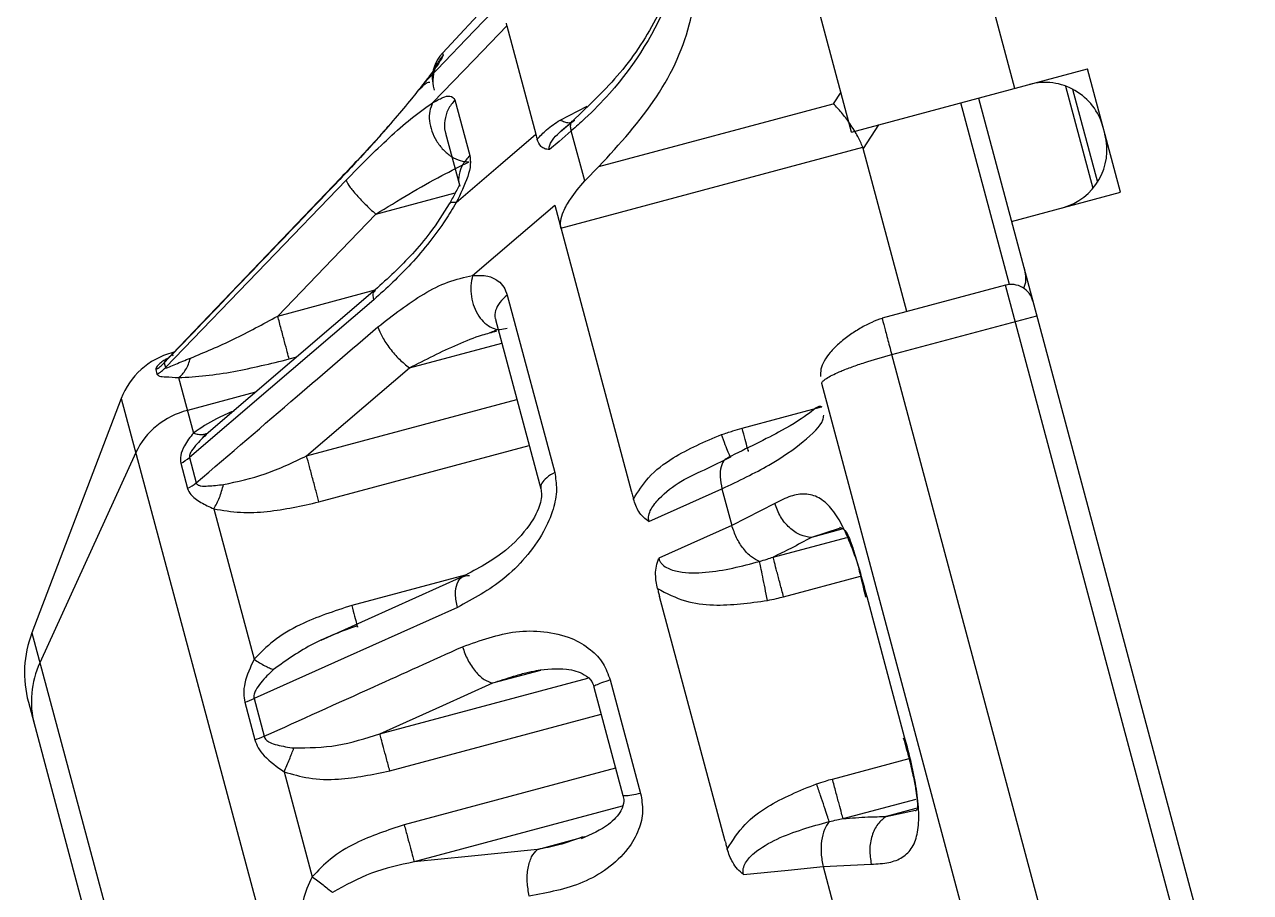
# Model space of a CAD drawing. Header units: inches. Extents: x -45.4 to 22.3, y -8.8 to 22.6.
# Drawn here: x 1.267 to 1.91, y 10.046 to 10.501 of the extents above; entities that cross this region are included whole.
import ezdxf

# ---------------------------------------------------------------- set-up
doc = ezdxf.new("R2010")
doc.units = ezdxf.units.IN
doc.header["$MEASUREMENT"] = 0

msp = doc.modelspace()

# ---------------------------------------------------------------- linework, layer by layer
at = {"color": 7, "linetype": 'Continuous', "lineweight": 25}
for p, q in [((1.7864, 10.46802), (1.75587, 10.58211)), ((1.70083, 10.44512), (1.6703, 10.55921)), ((1.51171, 10.51367), (1.48636, 10.48651)), ((1.52011, 10.50079), (1.53532, 10.44395)), ((1.48636, 10.48651), (1.48668, 10.48533)), ((1.70083, 10.44512), (1.82444, 10.4782)), ((1.84174, 10.41354), (1.82444, 10.4782)), ((1.81301, 10.4692), (1.82734, 10.41563)), ((1.81659, 10.46762), (1.82966, 10.41879)), ((1.49294, 10.46193), (1.50075, 10.43277)), ((1.69525, 10.46599), (1.69125, 10.45989)), ((1.76739, 10.46293), (1.90989, 9.93049)), ((1.548, 10.45137), (1.56223, 10.45869)), ((1.56842, 10.42702), (1.69125, 10.45989)), ((1.78363, 10.36517), (1.75813, 10.46045)), ((1.5483, 10.44547), (1.5537, 10.44999)), ((1.71497, 10.4489), (1.70683, 10.43652)), ((1.48802, 10.44452), (1.49548, 10.41667)), ((1.56096, 10.41945), (1.55393, 10.44574)), ((1.54848, 10.39479), (1.70664, 10.43712)), ((1.70683, 10.43652), (1.70665, 10.43713)), ((1.72972, 10.35096), (1.70683, 10.43652)), ((1.56096, 10.41945), (1.56842, 10.42702)), ((1.43295, 10.42093), (1.34084, 10.32464)), ((1.45141, 10.40204), (1.49309, 10.41319)), ((1.78469, 10.39828), (1.84174, 10.41354)), ((1.54526, 10.40681), (1.58536, 10.257)), ((1.78143, 10.3648), (1.71677, 10.34749)), ((1.87303, 10.02251), (1.78143, 10.3648)), ((1.4511, 10.36232), (1.36377, 10.28755)), ((1.40003, 10.34864), (1.45108, 10.3623)), ((1.52033, 10.35962), (1.5452, 10.26669)), ((1.51417, 10.34681), (1.53793, 10.25806)), ((1.72186, 10.32848), (1.79792, 10.34883)), ((1.46907, 10.32151), (1.51748, 10.33446)), ((1.34565, 10.32968), (1.34462, 10.3294)), ((1.34462, 10.3294), (1.34506, 10.32778)), ((1.40606, 10.32612), (1.41007, 10.32719)), ((1.80329, 10.02422), (1.72186, 10.32848)), ((1.33611, 10.32056), (1.33677, 10.3181)), ((1.34053, 10.32406), (1.3412, 10.32158)), ((1.34812, 10.31635), (1.35589, 10.28732)), ((1.7639, 10.01914), (1.68519, 10.3132)), ((1.38848, 10.30871), (1.35272, 10.29914)), ((1.31801, 10.30539), (1.2712, 10.18252)), ((1.31801, 10.30539), (1.4419, 9.8425)), ((1.41518, 10.27534), (1.52541, 10.30484)), ((1.64346, 10.28983), (1.68507, 10.30097)), ((1.36055, 10.28461), (1.36262, 10.28699)), ((1.32559, 10.27705), (1.27541, 10.1668)), ((1.35379, 10.27452), (1.35737, 10.26117)), ((1.42164, 10.25119), (1.53187, 10.28069)), ((1.6255, 10.2689), (1.63746, 10.27484)), ((1.34925, 10.27146), (1.35279, 10.25823)), ((1.63289, 10.25807), (1.63803, 10.23887)), ((1.66054, 10.25032), (1.63803, 10.23887)), ((1.36653, 10.24755), (1.38763, 10.1687)), ((1.69478, 10.23745), (1.67974, 10.2326)), ((1.6957, 10.23687), (1.67974, 10.2326)), ((1.65964, 10.22226), (1.69835, 10.23262)), ((1.49708, 10.21205), (1.4226, 10.17862)), ((1.49826, 10.21278), (1.43881, 10.19687)), ((1.66519, 10.2015), (1.7055, 10.21229)), ((1.63452, 10.07332), (1.60017, 10.20164)), ((1.72864, 10.12777), (1.70891, 10.20149)), ((1.2712, 10.18252), (1.33998, 9.92556)), ((1.45355, 10.12967), (1.56263, 10.15886)), ((1.51276, 10.15626), (1.53792, 10.16299)), ((1.56574, 10.15414), (1.58096, 10.09727)), ((1.57432, 10.15787), (1.59026, 10.09833)), ((1.26934, 10.14623), (1.32024, 9.95607)), ((1.38279, 10.14616), (1.38804, 10.12654)), ((1.38763, 10.14809), (1.39293, 10.1283)), ((1.45876, 10.11021), (1.56956, 10.13986)), ((1.69077, 10.10592), (1.73092, 10.11666)), ((1.40343, 10.10969), (1.41814, 10.0547)), ((1.57714, 10.11155), (1.46634, 10.08189)), ((1.69633, 10.08516), (1.73468, 10.09542)), ((1.58061, 10.09163), (1.47155, 10.06244)), ((1.73452, 10.09043), (1.7189, 10.08625)), ((1.7189, 10.08625), (1.73433, 10.08955)), ((1.53612, 10.06898), (1.56125, 10.0757)), ((1.68591, 10.05999), (1.71113, 10.0613)), ((1.68591, 10.05999), (1.69105, 10.04078))]:
    msp.add_line(p, q, dxfattribs=at)
at = {"color": 7, "linetype": 'Continuous', "lineweight": 25, "flags": 128}
for points in [[(1.47612, 10.47003), (1.49889, 10.49388), (1.51691, 10.51275)], [(1.48124, 10.46038), (1.50299, 10.48299), (1.52011, 10.50079)], [(1.4935, 10.40808), (1.51687, 10.42813), (1.53532, 10.44395)], [(1.55393, 10.44574), (1.54749, 10.44023), (1.54243, 10.4359)], [(1.3412, 10.32158), (1.39415, 10.37659), (1.43583, 10.4199)], [(1.50221, 10.36984), (1.52622, 10.39046), (1.54526, 10.40681)], [(1.40003, 10.34864), (1.4288, 10.37853), (1.45141, 10.40204)], [(1.45047, 10.35722), (1.39626, 10.31084), (1.35379, 10.27452)], [(1.41518, 10.27534), (1.44526, 10.30111), (1.46907, 10.32151)], [(1.59462, 10.24091), (1.61605, 10.25052), (1.63289, 10.25807)], [(1.63803, 10.23887), (1.61659, 10.22921), (1.59978, 10.22164)], [(1.49419, 10.19586), (1.43482, 10.16924), (1.38763, 10.14809)], [(1.45355, 10.12967), (1.48654, 10.14448), (1.51276, 10.15626)], [(1.53612, 10.06898), (1.49981, 10.0653), (1.47155, 10.06244)], [(1.64416, 10.0558), (1.66752, 10.05814), (1.68591, 10.05999)]]:
    msp.add_lwpolyline(points, dxfattribs=at)
at = {"color": 7, "linetype": 'Continuous', "lineweight": 25}
for centre, radius, start, end in [((1.50076, 10.47308), 0.01969, 136.98345, 184.59811), ((1.80215, 10.43963), 0.0315, 14.98345, 104.98345), ((1.80317, 10.43583), 0.0315, 284.98345, 14.98345), ((1.78448, 10.35339), 0.01181, 14.98345, 104.98345), ((1.3548, 10.29137), 0.03937, 104.98345, 159.14441), ((1.32612, 10.33776), 0.01988, 300.16329, 316.46667), ((1.32677, 10.33541), 0.01999, 300.00725, 316.1963), ((1.36277, 10.2591), 0.04128, 104.08085, 154.21803), ((1.33888, 10.29177), 0.02281, 297.04712, 310.83156), ((1.34221, 10.27974), 0.02397, 296.20749, 309.22816), ((1.32639, 10.1615), 0.05906, 159.14441, 194.98345), ((1.31864, 10.14659), 0.04772, 154.94944, 194.56227), ((1.36426, 10.19954), 0.05651, 289.14176, 294.43015), ((1.36368, 10.2019), 0.0792, 287.91599, 291.67559)]:
    msp.add_arc(centre, radius, start, end, dxfattribs=at)
for points, knots in [([(1.61029, 10.59306), (1.61234, 10.58117), (1.61666, 10.55602), (1.60645, 10.51141), (1.58463, 10.47595), (1.56345, 10.45411), (1.55634, 10.44786), (1.55393, 10.44574)], [0, 0, 0, 0, 0.236533, 0.500254, 0.847384, 0.948206, 1, 1, 1, 1]), ([(1.56842, 10.42702), (1.57923, 10.43887), (1.60085, 10.46257), (1.62283, 10.51167), (1.61923, 10.54659), (1.61703, 10.5679)], [0, 0, 0, 0, 0.280485, 0.560995, 1, 1, 1, 1]), ([(1.6125, 10.55753), (1.61236, 10.55142), (1.61195, 10.53434), (1.60049, 10.50645), (1.58144, 10.47628), (1.5633, 10.45914), (1.55455, 10.45088)], [0, 0, 0, 0, 0.16573, 0.462991, 0.741118, 1, 1, 1, 1]), ([(1.51974, 10.50217), (1.51981, 10.50192), (1.51993, 10.50146), (1.52005, 10.501), (1.52011, 10.50079)], [0, 0, 0, 0, 0.56, 1, 1, 1, 1]), ([(1.48668, 10.48533), (1.48657, 10.48492), (1.48634, 10.48408), (1.48399, 10.48051), (1.48057, 10.47578), (1.47768, 10.47205), (1.47612, 10.47003)], [0, 0, 0, 0, 0.236926, 0.494795, 0.72697, 1, 1, 1, 1]), ([(1.48668, 10.48533), (1.48537, 10.48365), (1.48275, 10.48028), (1.48128, 10.47406), (1.48111, 10.46942), (1.48201, 10.46725), (1.48211, 10.46703)], [0, 0, 0, 0, 0.32106, 0.642119, 0.963179, 1, 1, 1, 1]), ([(1.47612, 10.47003), (1.47416, 10.46755), (1.46965, 10.46187), (1.46136, 10.45197), (1.44895, 10.43768), (1.43904, 10.42711), (1.43266, 10.4203)], [0, 0, 0, 0, 0.157925, 0.362273, 0.589433, 1, 1, 1, 1]), ([(1.47978, 10.47108), (1.47921, 10.47105), (1.47774, 10.47099), (1.47549, 10.46865), (1.47411, 10.46722)], [0, 0, 0, 0, 0.386662, 1, 1, 1, 1]), ([(1.48124, 10.46038), (1.48308, 10.46143), (1.48647, 10.46336), (1.49097, 10.46454), (1.49222, 10.46289), (1.49294, 10.46193)], [0, 0, 0, 0, 0.330889, 0.61157, 1, 1, 1, 1]), ([(1.43583, 10.4199), (1.44338, 10.42751), (1.45487, 10.4391), (1.47029, 10.45273), (1.47751, 10.45777), (1.48124, 10.46038)], [0, 0, 0, 0, 0.4803492, 0.7312104, 1, 1, 1, 1]), ([(1.48124, 10.46038), (1.48065, 10.45899), (1.47946, 10.45619), (1.47938, 10.45098), (1.48059, 10.44556), (1.48311, 10.44031), (1.48668, 10.43569), (1.491, 10.43213), (1.49573, 10.4298), (1.4988, 10.42955), (1.50033, 10.42942)], [0, 0, 0, 0, 0.125002, 0.250005, 0.375003, 0.5, 0.624997, 0.749995, 0.874998, 1, 1, 1, 1]), ([(1.70664, 10.43712), (1.70587, 10.43896), (1.70468, 10.44179), (1.70214, 10.44616), (1.69933, 10.45046), (1.69554, 10.45546), (1.69267, 10.45843), (1.69125, 10.45989)], [0, 0, 0, 0, 0.244875, 0.377588, 0.517588, 0.762254, 1, 1, 1, 1]), ([(1.45815, 10.44836), (1.45638, 10.44633), (1.44837, 10.43715), (1.4397, 10.42803), (1.43295, 10.42093)], [0, 0, 0, 0, 0.2213097, 1, 1, 1, 1]), ([(1.48759, 10.45121), (1.48738, 10.44917), (1.48714, 10.44686), (1.48803, 10.44481), (1.48813, 10.44456)], [0, 0, 0, 0, 0.88153, 1, 1, 1, 1]), ([(1.53604, 10.44128), (1.53759, 10.443), (1.54089, 10.44666), (1.54554, 10.44974), (1.548, 10.45137)], [0, 0, 0, 0, 0.4706556, 1, 1, 1, 1]), ([(1.54243, 10.4359), (1.54238, 10.43649), (1.54229, 10.4377), (1.54364, 10.44053), (1.54779, 10.44541), (1.55245, 10.44899), (1.5556, 10.45141)], [0, 0, 0, 0, 0.11663, 0.236442, 0.485427, 1, 1, 1, 1]), ([(1.5556, 10.45141), (1.55521, 10.45097), (1.55444, 10.45008), (1.55265, 10.44973), (1.55051, 10.45006), (1.54883, 10.45094), (1.548, 10.45137)], [0, 0, 0, 0, 0.25, 0.5, 0.75, 1, 1, 1, 1]), ([(1.55393, 10.44574), (1.55378, 10.44649), (1.55347, 10.44798), (1.55368, 10.44966), (1.55433, 10.4509), (1.55518, 10.45124), (1.5556, 10.45141)], [0, 0, 0, 0, 0.25, 0.5, 0.75, 1, 1, 1, 1]), ([(1.53532, 10.44395), (1.53545, 10.44345), (1.53569, 10.44257), (1.53593, 10.44167), (1.53604, 10.44128)], [0, 0, 0, 0, 0.5599998, 1, 1, 1, 1]), ([(1.54243, 10.4359), (1.54158, 10.43599), (1.53987, 10.43617), (1.53745, 10.4378), (1.53658, 10.43993), (1.53604, 10.44128)], [0, 0, 0, 0, 0.2662674, 0.5358411, 1, 1, 1, 1]), ([(1.45141, 10.40204), (1.46305, 10.40918), (1.4796, 10.41933), (1.49559, 10.42712), (1.50033, 10.42942)], [0, 0, 0, 0, 0.70338, 1, 1, 1, 1]), ([(1.50075, 10.43277), (1.50093, 10.43128), (1.50132, 10.42819), (1.49938, 10.41975), (1.49583, 10.41272), (1.4935, 10.40808)], [0, 0, 0, 0, 0.2394112, 0.4989447, 1, 1, 1, 1]), ([(1.50075, 10.43277), (1.49939, 10.43127), (1.49667, 10.42826), (1.49499, 10.42284), (1.49465, 10.41881), (1.49548, 10.41695), (1.49558, 10.41674)], [0, 0, 0, 0, 0.31964, 0.63928, 0.95892, 1, 1, 1, 1]), ([(1.43266, 10.4203), (1.41538, 10.40226), (1.38468, 10.37018), (1.35397, 10.3381), (1.34053, 10.32406)], [0, 0, 0, 0, 0.562438, 1, 1, 1, 1]), ([(1.43583, 10.4199), (1.4362, 10.41907), (1.43694, 10.41742), (1.44067, 10.4128), (1.44571, 10.40736), (1.44951, 10.40381), (1.45141, 10.40204)], [0, 0, 0, 0, 0.25, 0.5, 0.75, 1, 1, 1, 1]), ([(1.49524, 10.41697), (1.49523, 10.41699), (1.4951, 10.41716), (1.49452, 10.41596), (1.49293, 10.41282), (1.49103, 10.4094), (1.48994, 10.40742)], [0, 0, 0, 0, 0.019933, 0.246826, 0.563962, 1, 1, 1, 1]), ([(1.54848, 10.39479), (1.54837, 10.39537), (1.54814, 10.39655), (1.54839, 10.39944), (1.54991, 10.40409), (1.55407, 10.41143), (1.55833, 10.41638), (1.56096, 10.41945)], [0, 0, 0, 0, 0.078176, 0.157996, 0.336284, 0.58821, 1, 1, 1, 1]), ([(1.4935, 10.40808), (1.4917, 10.40504), (1.48759, 10.39806), (1.47958, 10.38722), (1.46729, 10.37261), (1.45706, 10.36325), (1.45047, 10.35722)], [0, 0, 0, 0, 0.158365, 0.363186, 0.590002, 1, 1, 1, 1]), ([(1.48994, 10.40742), (1.4867, 10.40229), (1.48089, 10.39307), (1.46787, 10.37769), (1.45775, 10.36842), (1.4511, 10.36233)], [0, 0, 0, 0, 0.3008013, 0.5403661, 1, 1, 1, 1]), ([(1.4935, 10.40808), (1.49256, 10.40817), (1.49072, 10.40835), (1.4902, 10.40767), (1.48994, 10.40734)], [0, 0, 0, 0, 0.513149, 1, 1, 1, 1]), ([(1.7912, 10.37394), (1.79184, 10.37095), (1.79264, 10.36721), (1.79116, 10.36384), (1.79086, 10.36316)], [0, 0, 0, 0, 0.799431, 1, 1, 1, 1]), ([(1.45254, 10.34291), (1.4605, 10.34912), (1.47259, 10.35857), (1.48951, 10.36713), (1.4979, 10.36892), (1.50221, 10.36984)], [0, 0, 0, 0, 0.482656, 0.733625, 1, 1, 1, 1]), ([(1.50221, 10.36984), (1.50184, 10.36809), (1.50109, 10.36457), (1.50143, 10.35883), (1.50284, 10.35334), (1.50529, 10.34848), (1.50856, 10.34467), (1.51239, 10.34224), (1.51648, 10.34127), (1.51907, 10.34199), (1.52037, 10.34235)], [0, 0, 0, 0, 0.125002, 0.250004, 0.375003, 0.5, 0.624997, 0.749996, 0.874998, 1, 1, 1, 1]), ([(1.50221, 10.36984), (1.50492, 10.36995), (1.50983, 10.37013), (1.51524, 10.36765), (1.51869, 10.36412), (1.51979, 10.36109), (1.52033, 10.35962)], [0, 0, 0, 0, 0.341946, 0.62134, 0.815893, 1, 1, 1, 1]), ([(1.45047, 10.35722), (1.45019, 10.35872), (1.44978, 10.36098), (1.45088, 10.36171), (1.45125, 10.36196)], [0, 0, 0, 0, 0.666653, 1, 1, 1, 1]), ([(1.52033, 10.35962), (1.5189, 10.35837), (1.51604, 10.35588), (1.51406, 10.35157), (1.51349, 10.34841), (1.5142, 10.34701), (1.51429, 10.34685)], [0, 0, 0, 0, 0.319041, 0.638082, 0.957122, 1, 1, 1, 1]), ([(1.35427, 10.32656), (1.3618, 10.3297), (1.37696, 10.33603), (1.39231, 10.34442), (1.40003, 10.34864)], [0, 0, 0, 0, 0.496735, 1, 1, 1, 1]), ([(1.71679, 10.34743), (1.715, 10.34677), (1.71129, 10.34542), (1.70527, 10.34226), (1.69931, 10.33842), (1.69387, 10.33407), (1.6894, 10.3295), (1.68624, 10.32497), (1.68444, 10.32065), (1.68455, 10.31814), (1.6846, 10.31688)], [0, 0, 0, 0, 0.1083262, 0.2240686, 0.3458878, 0.4722868, 0.6018786, 0.7335243, 0.8664057, 1, 1, 1, 1]), ([(1.35737, 10.26117), (1.37499, 10.27631), (1.40671, 10.30357), (1.43844, 10.3308), (1.45254, 10.34291)], [0, 0, 0, 0, 0.555579, 1, 1, 1, 1]), ([(1.45254, 10.34291), (1.45322, 10.34117), (1.45456, 10.33769), (1.45872, 10.33157), (1.46379, 10.32573), (1.46731, 10.32292), (1.46907, 10.32151)], [0, 0, 0, 0, 0.2500005, 0.5000001, 0.7499997, 1, 1, 1, 1]), ([(1.46907, 10.32151), (1.47748, 10.32578), (1.49015, 10.33221), (1.50553, 10.33839), (1.51232, 10.34016), (1.5148, 10.3408)], [0, 0, 0, 0, 0.557049, 0.838262, 1, 1, 1, 1]), ([(1.5112, 10.33998), (1.51217, 10.34035), (1.51398, 10.34105), (1.51494, 10.34148), (1.51538, 10.34169)], [0, 0, 0, 0, 0.536403, 1, 1, 1, 1]), ([(1.34268, 10.32657), (1.34212, 10.3263), (1.34061, 10.32558), (1.33864, 10.32409), (1.33647, 10.3221), (1.33624, 10.32111), (1.33611, 10.32056)], [0, 0, 0, 0, 0.144909, 0.389273, 0.661424, 1, 1, 1, 1]), ([(1.34444, 10.32814), (1.34359, 10.32742), (1.34224, 10.32627), (1.34103, 10.32499), (1.34056, 10.32433), (1.34054, 10.32415), (1.34053, 10.32406)], [0, 0, 0, 0, 0.454235, 0.730221, 0.866029, 1, 1, 1, 1]), ([(1.3412, 10.32158), (1.34126, 10.32152), (1.34138, 10.32139), (1.34205, 10.3215), (1.34368, 10.32209), (1.34771, 10.32397), (1.35163, 10.32552), (1.35427, 10.32656)], [0, 0, 0, 0, 0.059031, 0.119253, 0.242588, 0.492377, 1, 1, 1, 1]), ([(1.34812, 10.31635), (1.34878, 10.3169), (1.35011, 10.31801), (1.35182, 10.32043), (1.35327, 10.32326), (1.35393, 10.32546), (1.35427, 10.32656)], [0, 0, 0, 0, 0.2499999, 0.5, 0.7500001, 1, 1, 1, 1]), ([(1.34812, 10.31635), (1.35278, 10.31661), (1.3619, 10.31712), (1.38165, 10.32015), (1.39635, 10.32374), (1.40606, 10.32612)], [0, 0, 0, 0, 0.262714, 0.513346, 1, 1, 1, 1]), ([(1.68519, 10.3132), (1.6853, 10.31367), (1.6855, 10.31454), (1.68867, 10.31671), (1.6939, 10.31928), (1.70093, 10.32199), (1.70962, 10.325), (1.71701, 10.3271), (1.72186, 10.32848)], [0, 0, 0, 0, 0.155213, 0.290314, 0.499395, 0.630381, 0.757622, 1, 1, 1, 1]), ([(1.33677, 10.3181), (1.33711, 10.31774), (1.33787, 10.31693), (1.34181, 10.31679), (1.34577, 10.31651), (1.34812, 10.31635)], [0, 0, 0, 0, 0.251644, 0.557719, 1, 1, 1, 1]), ([(1.68534, 10.3008), (1.68516, 10.30093), (1.68373, 10.30196), (1.67918, 10.29765), (1.66468, 10.28837), (1.64601, 10.27928), (1.63577, 10.2743)], [0, 0, 0, 0, 0.0368647, 0.2923498, 0.6119657, 1, 1, 1, 1]), ([(1.37696, 10.29885), (1.37388, 10.29755), (1.36612, 10.29429), (1.35974, 10.28994), (1.35589, 10.28732)], [0, 0, 0, 0, 0.397521, 1, 1, 1, 1]), ([(1.63289, 10.25807), (1.64156, 10.26222), (1.65889, 10.27051), (1.67626, 10.28288), (1.68563, 10.29185), (1.68612, 10.29583), (1.68622, 10.29663)], [0, 0, 0, 0, 0.307691, 0.615383, 0.923076, 1, 1, 1, 1]), ([(1.36435, 10.28805), (1.36203, 10.28596), (1.35858, 10.28284), (1.35521, 10.27862), (1.35405, 10.27645), (1.35371, 10.27525), (1.35377, 10.27476), (1.35379, 10.27452)], [0, 0, 0, 0, 0.507932, 0.757729, 0.88108, 0.941117, 1, 1, 1, 1]), ([(1.35589, 10.28732), (1.35675, 10.28706), (1.35847, 10.28655), (1.36078, 10.28649), (1.36281, 10.28692), (1.36384, 10.28768), (1.36435, 10.28805)], [0, 0, 0, 0, 0.25, 0.5, 0.75, 1, 1, 1, 1]), ([(1.63261, 10.28645), (1.6346, 10.28713), (1.63818, 10.28836), (1.64184, 10.28938), (1.64346, 10.28983)], [0, 0, 0, 0, 0.5551719, 1, 1, 1, 1]), ([(1.35589, 10.28732), (1.35416, 10.28516), (1.35125, 10.2815), (1.3489, 10.2757), (1.34914, 10.27278), (1.34925, 10.27146)], [0, 0, 0, 0, 0.4410155, 0.746921, 1, 1, 1, 1]), ([(1.58651, 10.25268), (1.58893, 10.25655), (1.59426, 10.26508), (1.61015, 10.277), (1.62395, 10.28281), (1.63261, 10.28645)], [0, 0, 0, 0, 0.236914, 0.521393, 1, 1, 1, 1]), ([(1.63746, 10.27484), (1.63742, 10.27476), (1.63733, 10.27461), (1.63628, 10.27697), (1.63469, 10.28092), (1.6333, 10.2846), (1.63261, 10.28645)], [0, 0, 0, 0, 0.249997, 0.5, 0.750003, 1, 1, 1, 1]), ([(1.37161, 10.26028), (1.37892, 10.26185), (1.39366, 10.26503), (1.40797, 10.27188), (1.41518, 10.27534)], [0, 0, 0, 0, 0.495902, 1, 1, 1, 1]), ([(1.63746, 10.27484), (1.63634, 10.27445), (1.6341, 10.27365), (1.63221, 10.26978), (1.6316, 10.26446), (1.63246, 10.2602), (1.63289, 10.25807)], [0, 0, 0, 0, 0.249981, 0.500003, 0.750002, 1, 1, 1, 1]), ([(1.59462, 10.24091), (1.59452, 10.24143), (1.59432, 10.24248), (1.59456, 10.2447), (1.59603, 10.24853), (1.60152, 10.25501), (1.61155, 10.26268), (1.6207, 10.26676), (1.6255, 10.2689)], [0, 0, 0, 0, 0.036912, 0.074263, 0.15091, 0.310631, 0.638889, 1, 1, 1, 1]), ([(1.5452, 10.26669), (1.54568, 10.26375), (1.54671, 10.25751), (1.54451, 10.24649), (1.53906, 10.23404), (1.53009, 10.2217), (1.51528, 10.20721), (1.50255, 10.20036), (1.49419, 10.19586)], [0, 0, 0, 0, 0.093626, 0.198682, 0.328225, 0.503315, 0.674012, 1, 1, 1, 1]), ([(1.35279, 10.25823), (1.35326, 10.25712), (1.35412, 10.25509), (1.35675, 10.25282), (1.35969, 10.25093), (1.36302, 10.24918), (1.36537, 10.24809), (1.36653, 10.24755)], [0, 0, 0, 0, 0.224117, 0.408566, 0.617446, 0.811999, 1, 1, 1, 1]), ([(1.35737, 10.26117), (1.35746, 10.26094), (1.35764, 10.26046), (1.35845, 10.25987), (1.36032, 10.25942), (1.36471, 10.25957), (1.36884, 10.25999), (1.37161, 10.26028)], [0, 0, 0, 0, 0.060268, 0.121206, 0.244596, 0.49452, 1, 1, 1, 1]), ([(1.36653, 10.24755), (1.36759, 10.24944), (1.3697, 10.25324), (1.37097, 10.25793), (1.37161, 10.26028)], [0, 0, 0, 0, 0.5, 1, 1, 1, 1]), ([(1.53792, 10.25807), (1.53811, 10.25704), (1.53856, 10.25464), (1.53727, 10.24774), (1.53123, 10.23704), (1.51787, 10.22311), (1.50481, 10.21616), (1.49707, 10.21205)], [0, 0, 0, 0, 0.045547, 0.105905, 0.300281, 0.585779, 1, 1, 1, 1]), ([(1.58536, 10.257), (1.58557, 10.25619), (1.58596, 10.25476), (1.58634, 10.25331), (1.58651, 10.25268)], [0, 0, 0, 0, 0.56, 1, 1, 1, 1]), ([(1.70891, 10.20149), (1.70768, 10.20616), (1.70524, 10.21546), (1.70075, 10.22841), (1.69577, 10.23967), (1.69013, 10.24834), (1.68377, 10.25391), (1.67669, 10.25579), (1.66893, 10.25465), (1.66338, 10.25179), (1.66054, 10.25032)], [0, 0, 0, 0, 0.129808, 0.258383, 0.387443, 0.513017, 0.637041, 0.760544, 0.877564, 1, 1, 1, 1]), ([(1.36653, 10.24755), (1.37117, 10.24678), (1.38022, 10.24528), (1.39903, 10.24614), (1.41265, 10.24918), (1.42164, 10.25119)], [0, 0, 0, 0, 0.263466, 0.514032, 1, 1, 1, 1]), ([(1.59462, 10.24091), (1.59361, 10.24159), (1.59158, 10.24299), (1.58856, 10.24684), (1.5873, 10.25042), (1.58651, 10.25268)], [0, 0, 0, 0, 0.264572, 0.535735, 1, 1, 1, 1]), ([(1.67974, 10.2326), (1.67781, 10.23284), (1.67395, 10.23334), (1.66814, 10.23741), (1.66321, 10.24326), (1.66143, 10.24797), (1.66054, 10.25032)], [0, 0, 0, 0, 0.249993, 0.5, 0.750007, 1, 1, 1, 1]), ([(1.65257, 10.21998), (1.65114, 10.22064), (1.64829, 10.22195), (1.64403, 10.2265), (1.64031, 10.23232), (1.63879, 10.23669), (1.63803, 10.23887)], [0, 0, 0, 0, 0.2499957, 0.5, 0.7500043, 1, 1, 1, 1]), ([(1.6945, 10.23788), (1.69572, 10.2376), (1.69736, 10.23723), (1.70017, 10.23089), (1.7023, 10.22445), (1.70504, 10.21456), (1.70705, 10.20596), (1.70814, 10.2013)], [0, 0, 0, 0, 0.3578569, 0.4810285, 0.6253546, 0.7968322, 1, 1, 1, 1]), ([(1.67974, 10.2326), (1.67622, 10.23066), (1.66994, 10.22719), (1.66279, 10.22377), (1.65964, 10.22226)], [0, 0, 0, 0, 0.559956, 1, 1, 1, 1]), ([(1.59907, 10.20577), (1.5986, 10.20822), (1.59786, 10.21211), (1.59837, 10.21758), (1.59931, 10.22029), (1.59978, 10.22164)], [0, 0, 0, 0, 0.463932, 0.733184, 1, 1, 1, 1]), ([(1.59978, 10.22164), (1.59994, 10.22113), (1.60028, 10.22009), (1.60158, 10.21832), (1.60475, 10.21597), (1.61262, 10.21384), (1.62929, 10.21394), (1.64322, 10.21756), (1.65257, 10.21998)], [0, 0, 0, 0, 0.028406, 0.057055, 0.115706, 0.237569, 0.488746, 1, 1, 1, 1]), ([(1.65257, 10.21998), (1.65389, 10.22039), (1.65626, 10.22111), (1.65861, 10.22191), (1.65964, 10.22226)], [0, 0, 0, 0, 0.5601828, 1, 1, 1, 1]), ([(1.65672, 10.19953), (1.65629, 10.20168), (1.65544, 10.20599), (1.65422, 10.21204), (1.65318, 10.21711), (1.65277, 10.21902), (1.65257, 10.21998)], [0, 0, 0, 0, 0.249997, 0.5, 0.750003, 1, 1, 1, 1]), ([(1.49419, 10.19586), (1.49373, 10.19823), (1.49281, 10.20297), (1.4938, 10.20864), (1.49635, 10.21236), (1.49912, 10.21252), (1.50051, 10.2126)], [0, 0, 0, 0, 0.2499924, 0.5, 0.7500076, 1, 1, 1, 1]), ([(1.59907, 10.20577), (1.59927, 10.205), (1.59964, 10.20362), (1.60001, 10.20225), (1.60017, 10.20164)], [0, 0, 0, 0, 0.5599998, 1, 1, 1, 1]), ([(1.59907, 10.20577), (1.60384, 10.20328), (1.61301, 10.19851), (1.63299, 10.19621), (1.64731, 10.19821), (1.65672, 10.19953)], [0, 0, 0, 0, 0.271221, 0.521473, 1, 1, 1, 1]), ([(1.65672, 10.19953), (1.6583, 10.19986), (1.66114, 10.20045), (1.66395, 10.20118), (1.66519, 10.2015)], [0, 0, 0, 0, 0.5565, 1, 1, 1, 1]), ([(1.43881, 10.19687), (1.42964, 10.1939), (1.41524, 10.18923), (1.39796, 10.1792), (1.39091, 10.17202), (1.38763, 10.1687)], [0, 0, 0, 0, 0.4849627, 0.7612592, 1, 1, 1, 1]), ([(1.43881, 10.19687), (1.43933, 10.19492), (1.44038, 10.19104), (1.44141, 10.18718), (1.44162, 10.18637), (1.44172, 10.186)], [0, 0, 0, 0, 0.358707, 0.717414, 1, 1, 1, 1]), ([(1.44167, 10.18619), (1.43388, 10.18341), (1.41837, 10.17788), (1.40463, 10.16815), (1.39779, 10.16332)], [0, 0, 0, 0, 0.502334, 1, 1, 1, 1]), ([(1.44172, 10.186), (1.44176, 10.18586), (1.44197, 10.18506), (1.44181, 10.18568), (1.44167, 10.18619)], [0, 0, 0, 0, 0.17506, 1, 1, 1, 1]), ([(1.49687, 10.17526), (1.50613, 10.17859), (1.52011, 10.18362), (1.53962, 10.18368), (1.55304, 10.18073), (1.56361, 10.17464), (1.57089, 10.16706), (1.57322, 10.16081), (1.57432, 10.15787)], [0, 0, 0, 0, 0.334689, 0.505306, 0.678538, 0.80568, 0.908513, 1, 1, 1, 1]), ([(1.39293, 10.1283), (1.41211, 10.13697), (1.44675, 10.15264), (1.4814, 10.16828), (1.49687, 10.17526)], [0, 0, 0, 0, 0.5536406, 1, 1, 1, 1]), ([(1.49687, 10.17526), (1.49772, 10.17291), (1.49941, 10.16821), (1.50357, 10.16209), (1.50827, 10.1576), (1.51126, 10.1567), (1.51276, 10.15626)], [0, 0, 0, 0, 0.2500004, 0.5000001, 0.7499997, 1, 1, 1, 1]), ([(1.38763, 10.1687), (1.38572, 10.16459), (1.38305, 10.15886), (1.38197, 10.15093), (1.38253, 10.14767), (1.38279, 10.14616)], [0, 0, 0, 0, 0.576122, 0.803038, 1, 1, 1, 1]), ([(1.38763, 10.1687), (1.3886, 10.16807), (1.39053, 10.16681), (1.39325, 10.16528), (1.39574, 10.16405), (1.39711, 10.16356), (1.39779, 10.16332)], [0, 0, 0, 0, 0.25, 0.5, 0.75, 1, 1, 1, 1]), ([(1.39779, 10.16332), (1.3955, 10.16109), (1.39209, 10.15775), (1.38881, 10.15325), (1.38771, 10.15072), (1.38745, 10.14919), (1.38757, 10.14845), (1.38763, 10.14809)], [0, 0, 0, 0, 0.506982, 0.75732, 0.880213, 0.940578, 1, 1, 1, 1]), ([(1.51276, 10.15626), (1.51638, 10.15748), (1.52209, 10.1594), (1.52974, 10.16156), (1.53376, 10.16243), (1.53564, 10.16283)], [0, 0, 0, 0, 0.47987, 0.757137, 1, 1, 1, 1]), ([(1.53552, 10.16289), (1.54099, 10.1635), (1.55027, 10.16452), (1.56028, 10.16151), (1.56505, 10.15724), (1.56553, 10.15507), (1.56574, 10.15414)], [0, 0, 0, 0, 0.394746, 0.669897, 0.85762, 1, 1, 1, 1]), ([(1.57432, 10.15787), (1.5727, 10.15733), (1.56947, 10.15624), (1.56667, 10.155), (1.56545, 10.15429), (1.56581, 10.15418), (1.56585, 10.15417)], [0, 0, 0, 0, 0.31904, 0.638081, 0.957121, 1, 1, 1, 1]), ([(1.39293, 10.1283), (1.39305, 10.12795), (1.39329, 10.12725), (1.39424, 10.12614), (1.39634, 10.12477), (1.40116, 10.12327), (1.40557, 10.12262), (1.40851, 10.12218)], [0, 0, 0, 0, 0.060694, 0.122006, 0.245836, 0.495475, 1, 1, 1, 1]), ([(1.40851, 10.12218), (1.41613, 10.12228), (1.43149, 10.12249), (1.44616, 10.12726), (1.45355, 10.12967)], [0, 0, 0, 0, 0.495651, 1, 1, 1, 1]), ([(1.71113, 10.0613), (1.71432, 10.06145), (1.72057, 10.06174), (1.72786, 10.06462), (1.73305, 10.06979), (1.73578, 10.0778), (1.73634, 10.08813), (1.73502, 10.10037), (1.73244, 10.11383), (1.72991, 10.12311), (1.72864, 10.12777)], [0, 0, 0, 0, 0.122513, 0.239418, 0.36283, 0.487005, 0.612608, 0.741592, 0.870192, 1, 1, 1, 1]), ([(1.72788, 10.12754), (1.72898, 10.12372), (1.73109, 10.11641), (1.73326, 10.10692), (1.73458, 10.09972), (1.73576, 10.09059), (1.73496, 10.08972), (1.73434, 10.08905)], [0, 0, 0, 0, 0.1616349, 0.309539, 0.4434919, 0.5651705, 1, 1, 1, 1]), ([(1.38804, 10.12654), (1.38857, 10.12509), (1.38971, 10.12199), (1.39454, 10.11591), (1.39972, 10.11229), (1.40343, 10.10969)], [0, 0, 0, 0, 0.198261, 0.425345, 1, 1, 1, 1]), ([(1.40343, 10.10969), (1.40771, 10.10843), (1.41696, 10.10571), (1.43588, 10.10539), (1.44985, 10.10833), (1.45876, 10.11021)], [0, 0, 0, 0, 0.238455, 0.514094, 1, 1, 1, 1]), ([(1.63562, 10.0692), (1.63851, 10.07373), (1.64408, 10.08244), (1.66023, 10.09442), (1.67364, 10.09984), (1.68245, 10.1034)], [0, 0, 0, 0, 0.2712245, 0.5214666, 1, 1, 1, 1]), ([(1.68245, 10.1034), (1.68398, 10.1039), (1.68674, 10.1048), (1.68953, 10.10558), (1.69077, 10.10592)], [0, 0, 0, 0, 0.5565, 1, 1, 1, 1]), ([(1.68906, 10.0836), (1.68877, 10.08454), (1.68817, 10.0864), (1.68654, 10.09131), (1.68457, 10.09716), (1.68315, 10.10132), (1.68245, 10.1034)], [0, 0, 0, 0, 0.249997, 0.5, 0.750003, 1, 1, 1, 1]), ([(1.59026, 10.09833), (1.59078, 10.09523), (1.59188, 10.08865), (1.58937, 10.07844), (1.58321, 10.0679), (1.57309, 10.05862), (1.55614, 10.04895), (1.54153, 10.04632), (1.53185, 10.04458)], [0, 0, 0, 0, 0.091519, 0.194405, 0.321713, 0.494718, 0.665442, 1, 1, 1, 1]), ([(1.58096, 10.09727), (1.58123, 10.09636), (1.58188, 10.09422), (1.57993, 10.0883), (1.57292, 10.08065), (1.56429, 10.07685), (1.55915, 10.07459)], [0, 0, 0, 0, 0.138418, 0.323718, 0.597641, 1, 1, 1, 1]), ([(1.59026, 10.09833), (1.58859, 10.09799), (1.58524, 10.09732), (1.5822, 10.09699), (1.58078, 10.097), (1.58104, 10.09727), (1.58107, 10.0973)], [0, 0, 0, 0, 0.31904, 0.63808, 0.95712, 1, 1, 1, 1]), ([(1.46634, 10.08189), (1.45768, 10.07907), (1.4441, 10.07463), (1.42787, 10.06491), (1.42123, 10.05794), (1.41814, 10.0547)], [0, 0, 0, 0, 0.486224, 0.761702, 1, 1, 1, 1]), ([(1.64416, 10.0558), (1.64405, 10.05633), (1.64383, 10.05739), (1.64406, 10.05957), (1.64564, 10.06319), (1.6514, 10.06897), (1.66588, 10.07721), (1.67976, 10.08104), (1.68906, 10.0836)], [0, 0, 0, 0, 0.028408, 0.057056, 0.115695, 0.23756, 0.488741, 1, 1, 1, 1]), ([(1.68906, 10.0836), (1.68816, 10.08232), (1.68635, 10.07976), (1.68493, 10.07369), (1.68461, 10.06679), (1.68548, 10.06225), (1.68591, 10.05999)], [0, 0, 0, 0, 0.249984, 0.500001, 0.750003, 1, 1, 1, 1]), ([(1.68906, 10.0836), (1.69042, 10.08392), (1.69283, 10.08447), (1.69526, 10.08495), (1.69633, 10.08516)], [0, 0, 0, 0, 0.560182, 1, 1, 1, 1]), ([(1.69633, 10.08516), (1.70075, 10.08549), (1.70864, 10.08608), (1.71577, 10.0862), (1.7189, 10.08625)], [0, 0, 0, 0, 0.559964, 1, 1, 1, 1]), ([(1.7189, 10.08625), (1.71736, 10.08507), (1.71427, 10.08271), (1.71126, 10.07629), (1.70992, 10.06876), (1.71072, 10.06379), (1.71113, 10.0613)], [0, 0, 0, 0, 0.249993, 0.5, 0.750007, 1, 1, 1, 1]), ([(1.55972, 10.07556), (1.55564, 10.07402), (1.54799, 10.07115), (1.53989, 10.06967), (1.53612, 10.06898)], [0, 0, 0, 0, 0.534911, 1, 1, 1, 1]), ([(1.53185, 10.04458), (1.53141, 10.04704), (1.53052, 10.05196), (1.53107, 10.05932), (1.5329, 10.06557), (1.53505, 10.06784), (1.53612, 10.06898)], [0, 0, 0, 0, 0.249993, 0.5, 0.750007, 1, 1, 1, 1]), ([(1.63452, 10.07332), (1.63472, 10.07255), (1.63509, 10.07117), (1.63546, 10.0698), (1.63562, 10.0692)], [0, 0, 0, 0, 0.5599999, 1, 1, 1, 1]), ([(1.64416, 10.0558), (1.64308, 10.05673), (1.64092, 10.05861), (1.63774, 10.06309), (1.63644, 10.06683), (1.63562, 10.0692)], [0, 0, 0, 0, 0.26678, 0.5359802, 1, 1, 1, 1]), ([(1.47155, 10.06244), (1.46393, 10.06083), (1.44885, 10.05763), (1.43543, 10.05014), (1.42878, 10.04643)], [0, 0, 0, 0, 0.504699, 1, 1, 1, 1]), ([(1.41814, 10.0547), (1.41622, 10.0506), (1.41355, 10.04488), (1.41241, 10.0372), (1.41297, 10.03394), (1.41323, 10.03242)], [0, 0, 0, 0, 0.574655, 0.801739, 1, 1, 1, 1])]:
    msp.add_open_spline(points, degree=3, knots=knots, dxfattribs=at)
for points in [[(1.49294, 10.46193), (1.49159, 10.46034), (1.48889, 10.45714), (1.48802, 10.45318), (1.48759, 10.45121)], [(1.40606, 10.32612), (1.40576, 10.32721), (1.40518, 10.32939), (1.40365, 10.3351), (1.40186, 10.34181), (1.40064, 10.34636), (1.40003, 10.34864)], [(1.71695, 10.34684), (1.71687, 10.34713), (1.71672, 10.34769), (1.71683, 10.34728), (1.71718, 10.34595), (1.71779, 10.3437), (1.7186, 10.34065), (1.71959, 10.33696), (1.7207, 10.33283), (1.72147, 10.32993), (1.72186, 10.32848)], [(1.64656, 10.27825), (1.64666, 10.27788), (1.64685, 10.27716), (1.64627, 10.27933), (1.64514, 10.28357), (1.64402, 10.28774), (1.64346, 10.28983)], [(1.42164, 10.25119), (1.42115, 10.25303), (1.42017, 10.2567), (1.4184, 10.26331), (1.41664, 10.2699), (1.41567, 10.27353), (1.41518, 10.27534)], [(1.5452, 10.26669), (1.5437, 10.26577), (1.54071, 10.26393), (1.53809, 10.26097), (1.53793, 10.25924), (1.53786, 10.25838)], [(1.66519, 10.2015), (1.66458, 10.20379), (1.66335, 10.20837), (1.66166, 10.2147), (1.66029, 10.2198), (1.65986, 10.22144), (1.65964, 10.22226)], [(1.45876, 10.11021), (1.45818, 10.11239), (1.45701, 10.11674), (1.45544, 10.12263), (1.45417, 10.12736), (1.45376, 10.1289), (1.45355, 10.12967)], [(1.40343, 10.10969), (1.40438, 10.11192), (1.4063, 10.11637), (1.40777, 10.12024), (1.40851, 10.12218)], [(1.69633, 10.08516), (1.69611, 10.08598), (1.69567, 10.08762), (1.69431, 10.09272), (1.69261, 10.09905), (1.69139, 10.10363), (1.69077, 10.10592)], [(1.46634, 10.08189), (1.46692, 10.07972), (1.46809, 10.07537), (1.46966, 10.06947), (1.47093, 10.06474), (1.47134, 10.06321), (1.47155, 10.06244)], [(1.41814, 10.0547), (1.42008, 10.05325), (1.42396, 10.05035), (1.42718, 10.04774), (1.42878, 10.04643)]]:
    msp.add_open_spline(points, degree=3, dxfattribs=at)

doc.saveas('drawing.dxf')
